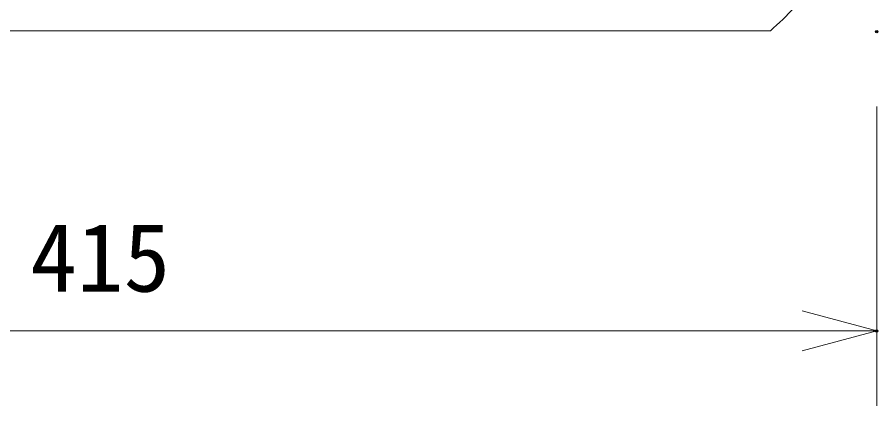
# Model space of a CAD drawing. Units: millimetres, scale not verified. Extents: x -63 to 62, y -56 to 57.
# Drawn here: x 31.33 to 54.32, y -9.56 to 0.82 of the extents above; entities that cross this region are included whole.
import ezdxf
from ezdxf.enums import TextEntityAlignment as Align

# ---------------------------------------------------------------- set-up
doc = ezdxf.new("R2010")
doc.units = ezdxf.units.MM
doc.header["$LTSCALE"] = 0.125
doc.header["$PDMODE"] = 32
doc.header["$PDSIZE"] = 0.0625
for name, color, linetype, lineweight in [('0-0_0', 7, 'Continuous', 18), ('0-4_GAIKEI', 7, 'Continuous', 18), ('0-5_SUNPO', 7, 'Continuous', 18)]:
    doc.layers.add(name, color=color, linetype=linetype, lineweight=lineweight)
doc.layers.add('0-1_DEFPOINTS', color=7, linetype='Continuous')
doc.styles.add('ＭＳ ゴシック', font='')
doc.styles.get('ＭＳ ゴシック').set_extended_font_data('MS Gothic')

# ---------------------------------------------------------------- blocks, each defined once
blk = doc.blocks.new('_OPEN30')
at = {"layer": '0-0_0'}
blk.add_line((0, 0), (-1, 0), dxfattribs=at)
blk.add_lwpolyline([(-1, 0.26795), (0, 0), (-1, -0.26795)], dxfattribs=at)
blk = doc.blocks.new('D8')
at = {"layer": '0-1_DEFPOINTS'}
for p in [(50.9088, 3.3151), (50.9088, -4.6849)]:
    blk.add_point(p, dxfattribs=at)
at = {"layer": '0-5_SUNPO'}
for p, q in [((50.9088, 1.3151), (50.9088, -6.6849)), ((11.3748, -4.6849), (48.9088, -4.6849))]:
    blk.add_line(p, q, dxfattribs=at)
at = {"layer": '0-5_SUNPO', "xscale": 2, "yscale": 2}
blk.add_blockref('_OPEN30', (50.9088, -4.6849), dxfattribs=at)
at = {"layer": '0-5_SUNPO', "style": 'ＭＳ ゴシック'}
blk.add_text('415', height=1.833, dxfattribs=at).set_placement((28.2668, -4.1849), align=Align.BOTTOM_LEFT)

msp = doc.modelspace()

# ---------------------------------------------------------------- linework, layer by layer
at = {"layer": '0-4_GAIKEI'}
for points in [[(51.4752, 0.4594), (51.5588, 0.5331), (51.6418, 0.6079), (51.7234, 0.6839), (51.8042, 0.761), (51.8839, 0.8391), (51.9623, 0.9183), (52.0399, 0.9985), (52.1163, 1.0797), (52.1917, 1.1621), (52.2659, 1.2456), (52.3391, 1.3298), (52.411, 1.4152), (52.4817, 1.5015), (52.5513, 1.5888), (52.5619, 1.6021), (52.5723, 1.6155)], [(27.788, 0.4594), (30.3309, 0.4594), (32.8796, 0.4594)], [(32.8796, 0.4594), (33.3545, 0.4594), (33.8294, 0.4594)], [(47.8261, 0.4594), (47.496, 0.4594), (47.1498, 0.4594), (47.123, 0.4594), (47.0962, 0.4594), (46.944, 0.4594), (46.7899, 0.4594), (46.6056, 0.4594), (46.419, 0.4594), (45.6473, 0.4594), (44.8389, 0.4594), (43.9979, 0.4594), (43.1289, 0.4594), (42.6852, 0.4594), (42.2361, 0.4594), (41.7821, 0.4594), (41.3243, 0.4594), (40.8629, 0.4594), (40.3983, 0.4594), (40.1652, 0.4594), (39.9315, 0.4594), (39.901, 0.4594), (39.8707, 0.4594), (39.7841, 0.4594), (39.6977, 0.4594), (39.5806, 0.4594), (39.4635, 0.4594), (38.9951, 0.4594), (38.5264, 0.4594), (38.0575, 0.4594), (37.5882, 0.4594), (36.6494, 0.4594), (35.7096, 0.4594), (35.2444, 0.4594), (34.779, 0.4594), (34.3043, 0.4594), (33.8294, 0.4594)], [(49.8608, 0.4594), (49.8405, 0.4594), (49.8201, 0.4594), (49.7957, 0.4594), (49.7708, 0.4594), (49.7195, 0.4594), (49.6663, 0.4594), (49.4335, 0.4594), (49.1699, 0.4594), (48.8761, 0.4594), (48.5534, 0.4594), (48.203, 0.4594), (47.8261, 0.4594)], [(50.8916, 0.4594), (50.8896, 0.4594), (50.8876, 0.4594), (50.881, 0.4594), (50.8741, 0.4594), (50.8627, 0.4594), (50.8506, 0.4594), (50.8309, 0.4594), (50.8102, 0.4594), (50.719, 0.4594), (50.6136, 0.4594), (50.3589, 0.4594), (50.0459, 0.4594), (50.0026, 0.4594), (49.9585, 0.4594), (49.9248, 0.4594), (49.8906, 0.4594), (49.879, 0.4594), (49.8674, 0.4594), (49.8642, 0.4594), (49.8608, 0.4594)], [(50.8916, 0.4594), (50.8962, 0.4594), (50.9007, 0.4594), (50.9115, 0.4594), (50.9221, 0.4594), (50.9388, 0.4594), (50.9554, 0.4594), (51.0776, 0.4594), (51.1832, 0.4594), (51.2298, 0.4594), (51.2723, 0.4594), (51.3106, 0.4594), (51.3451, 0.4594), (51.3754, 0.4594), (51.4019, 0.4594), (51.4241, 0.4594), (51.4425, 0.4594), (51.4668, 0.4594), (51.4752, 0.4594)]]:
    msp.add_lwpolyline(points, dxfattribs=at)

# ---------------------------------------------------------------- block references
at = {"layer": '0-5_SUNPO'}
msp.add_blockref('D8', (3.4128, -2.8795), dxfattribs=at)

doc.saveas('drawing.dxf')
